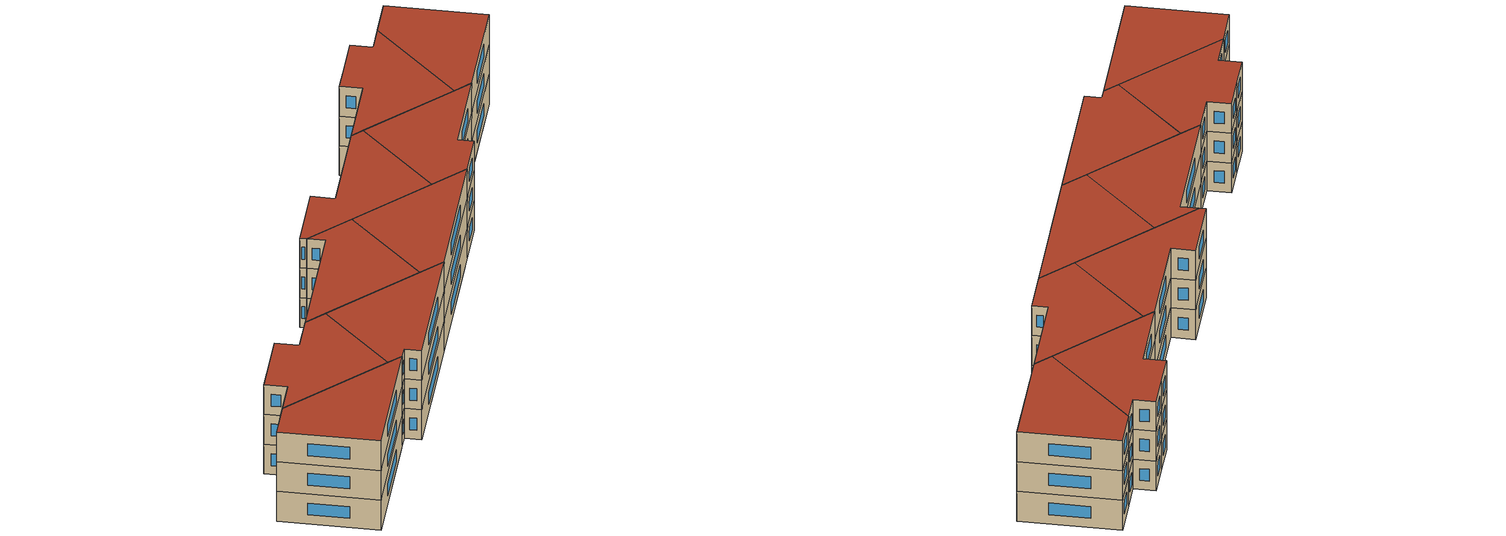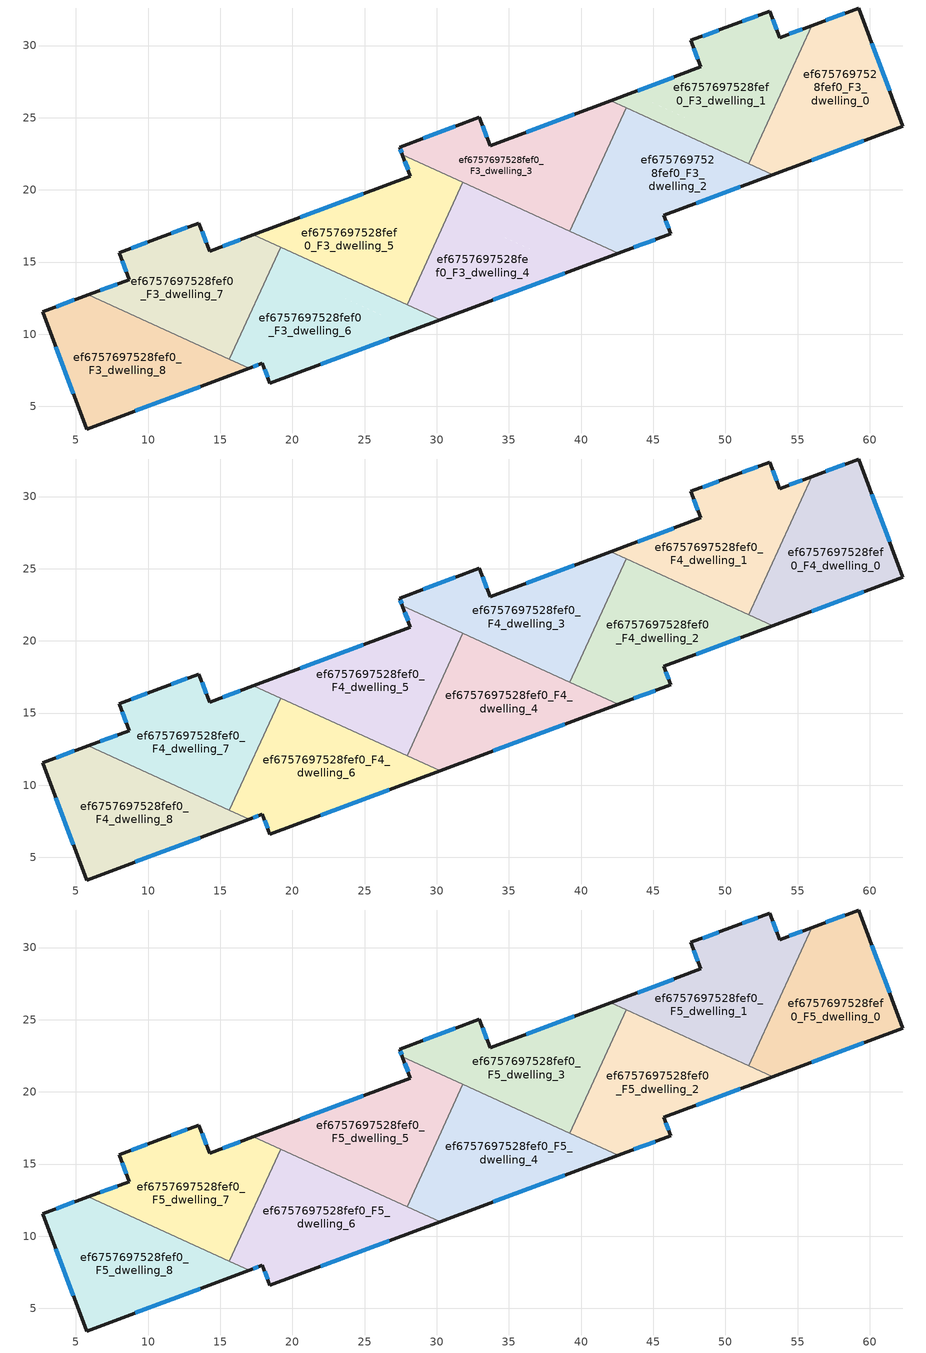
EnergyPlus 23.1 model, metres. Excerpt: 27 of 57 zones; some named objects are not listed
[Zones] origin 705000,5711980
ef6757697528fef0_F3_dwelling_0
 floor to ef6757697528fef0_F2_dwelling_0 (EU_floor_Construction): 59.23,32.6 62.3,24.42 54.7,21.59 52.45,22.62 56.55,31.6 z9
 floor to ef6757697528fef0_F2_dwelling_1 (EU_floor_Construction): 56.55,31.6 52.45,22.62 52.06,22.8 55.99,31.39 z9
 floor to ef6757697528fef0_F2_dwelling_2 (EU_floor_Construction): 54.7,21.59 53.27,21.06 51.61,21.81 52.06,22.8 z9
 wall outside (EU_wall_Construction): 53.27,21.05 62.3,24.42 59.23,32.6 55.99,31.39 z9:12
 wall to ef6757697528fef0_F3_dwelling_1 (EU_wall_Construction): 55.99,31.39 51.61,21.81 z9:12
 wall to ef6757697528fef0_F3_dwelling_2 (EU_wall_Construction): 51.61,21.81 53.27,21.05 z9:12
 window (EU_Window_Construction): 55.97,22.06 59.59,23.41 / 58.26,32.24 56.96,31.75 / 61.38,26.87 60.15,30.15 z9.9:11.1
ef6757697528fef0_F3_dwelling_1
 floor to ef6757697528fef0_F2_dwelling_1 (EU_floor_Construction): 55.99,31.39 52.06,22.8 43.47,26.72 48.3,28.52 47.61,30.35 50.34,31.36 53.07,32.39 53.76,30.56 z9
 floor to ef6757697528fef0_F2_dwelling_2 (EU_floor_Construction): 52.06,22.8 51.61,21.81 44.94,24.86 45.38,25.84 z9
 floor to ef6757697528fef0_F2_dwelling_3 (EU_floor_Construction): 45.38,25.84 44.94,24.86 42.04,26.18 43.47,26.72 z9
 wall outside (EU_wall_Construction): 55.99,31.39 53.76,30.56 53.07,32.39 50.34,31.36 47.61,30.35 48.3,28.52 42.04,26.18 z9:12
 wall to ef6757697528fef0_F3_dwelling_3 (EU_wall_Construction): 42.04,26.18 43.14,25.68 z9:12
 wall to ef6757697528fef0_F3_dwelling_2 (EU_wall_Construction): 43.14,25.68 51.61,21.81 z9:12
 window (EU_Window_Construction): 52.26,32.08 51.16,31.67 / 53.55,31.1 53.28,31.84 / 55.32,31.14 54.42,30.81 / 46.43,27.82 43.92,26.88 / 47.82,29.8 48.1,29.07 / 49.53,31.06 48.43,30.65 z9.9:11.1
ef6757697528fef0_F3_dwelling_2
 floor to ef6757697528fef0_F2_dwelling_2 (EU_floor_Construction): 53.27,21.06 45.74,18.25 46.21,16.96 42.57,15.6 41.03,16.31 44.94,24.86 z9
 floor to ef6757697528fef0_F2_dwelling_3 (EU_floor_Construction): 44.94,24.86 41.03,16.31 39.23,17.13 43.14,25.68 z9
 wall outside (EU_wall_Construction): 42.57,15.6 46.21,16.96 45.74,18.25 53.27,21.05 z9:12
 wall to ef6757697528fef0_F3_dwelling_3 (EU_wall_Construction): 43.14,25.68 39.23,17.13 z9:12
 wall to ef6757697528fef0_F3_dwelling_4 (EU_wall_Construction): 39.23,17.13 42.57,15.6 z9:12
 window (EU_Window_Construction): 46.07,17.35 45.88,17.86 / 43.66,16.01 45.12,16.56 / 47.99,19.09 51.01,20.22 z9.9:11.1
ef6757697528fef0_F3_dwelling_3
 floor to ef6757697528fef0_F2_dwelling_3 (EU_floor_Construction): 43.14,25.68 39.23,17.13 36.62,18.32 38.95,23.43 37.03,24.31 42.04,26.18 z9
 floor to ef6757697528fef0_F2_dwelling_4 (EU_floor_Construction): 38.95,23.43 36.62,18.32 27.63,22.42 27.42,22.96 32.95,25.04 33.69,23.06 37.03,24.31 z9
 wall outside (EU_wall_Construction): 42.04,26.18 33.69,23.06 32.95,25.04 27.42,22.96 27.63,22.42 z9:12
 wall to ef6757697528fef0_F3_dwelling_5 (EU_wall_Construction): 27.63,22.42 31.81,20.52 z9:12
 wall to ef6757697528fef0_F3_dwelling_4 (EU_wall_Construction): 31.81,20.51 39.23,17.13 z9:12
 window (EU_Window_Construction): 27.48,22.8 27.57,22.59 / 31.3,24.42 29.08,23.59 / 33.47,23.65 33.17,24.45 / 39.54,25.25 36.19,24 z9.9:11.1
ef6757697528fef0_F3_dwelling_4
 floor to ef6757697528fef0_F2_dwelling_4 (EU_floor_Construction): 36.62,18.32 35.68,16.26 30.87,18.46 31.81,20.51 z9
 floor to ef6757697528fef0_F2_dwelling_5 (EU_floor_Construction): 39.57,14.49 30.23,11 27.94,12.04 30.87,18.46 z9
 floor to ef6757697528fef0_F2_dwelling_3 (EU_floor_Construction): 41.03,16.31 40.33,14.77 39.57,14.49 35.68,16.26 36.62,18.32 z9
 floor to ef6757697528fef0_F2_dwelling_2 (EU_floor_Construction): 42.57,15.6 40.33,14.77 41.03,16.31 z9
 wall outside (EU_wall_Construction): 30.23,11 42.57,15.6 z9:12
 wall to ef6757697528fef0_F3_dwelling_5 (EU_wall_Construction): 31.81,20.51 27.94,12.04 z9:12
 wall to ef6757697528fef0_F3_dwelling_6 (EU_wall_Construction): 27.94,12.04 30.23,11 z9:12
 window (EU_Window_Construction): 33.92,12.38 38.87,14.23 z9.9:11.1
ef6757697528fef0_F3_dwelling_5
 floor to ef6757697528fef0_F2_dwelling_6 (EU_floor_Construction): 29.27,19.19 26.34,12.77 17.3,16.9 26.64,20.38 z9
 floor to ef6757697528fef0_F2_dwelling_4 (EU_floor_Construction): 31.81,20.51 30.87,18.46 26.64,20.38 28.18,20.96 27.63,22.42 z9
 floor to ef6757697528fef0_F2_dwelling_5 (EU_floor_Construction): 30.87,18.46 27.94,12.04 26.34,12.77 29.27,19.19 z9
 wall outside (EU_wall_Construction): 27.63,22.42 28.18,20.96 17.3,16.9 z9:12
 wall to ef6757697528fef0_F3_dwelling_7 (EU_wall_Construction): 17.3,16.9 19.19,16.04 z9:12
 wall to ef6757697528fef0_F3_dwelling_6 (EU_wall_Construction): 19.19,16.04 27.94,12.04 z9:12
 window (EU_Window_Construction): 27.79,21.99 28.01,21.4 / 24.92,19.74 20.56,18.11 z9.9:11.1
ef6757697528fef0_F3_dwelling_6
 floor to ef6757697528fef0_F2_dwelling_6 (EU_floor_Construction): 26.34,12.77 25.76,11.51 18.61,14.78 19.19,16.04 z9
 floor to ef6757697528fef0_F2_dwelling_7 (EU_floor_Construction): 28.39,10.31 18.44,6.6 17.92,7.98 17,7.64 15.64,8.26 18.61,14.78 z9
 floor to ef6757697528fef0_F2_dwelling_5 (EU_floor_Construction): 30.23,11 28.39,10.31 25.76,11.51 26.34,12.77 z9
 wall outside (EU_wall_Construction): 17,7.64 17.92,7.98 18.44,6.6 30.23,11 z9:12
 wall to ef6757697528fef0_F3_dwelling_7 (EU_wall_Construction): 19.19,16.04 15.64,8.26 z9:12
 wall to ef6757697528fef0_F3_dwelling_8 (EU_wall_Construction): 15.64,8.26 17,7.64 z9:12
 window (EU_Window_Construction): 17.27,7.74 17.64,7.88 / 21.96,7.92 26.7,9.68 / 18.07,7.57 18.28,7.01 z9.9:11.1
ef6757697528fef0_F3_dwelling_7
 floor to ef6757697528fef0_F2_dwelling_8 (EU_floor_Construction): 17.59,15.24 14.62,8.72 5.85,12.73 8.7,13.79 8.01,15.64 8.09,15.67 10.77,16.68 13.53,17.7 14.26,15.76 15.46,16.21 z9
 floor to ef6757697528fef0_F2_dwelling_7 (EU_floor_Construction): 18.61,14.78 15.64,8.26 14.62,8.72 17.59,15.24 z9
 floor to ef6757697528fef0_F2_dwelling_6 (EU_floor_Construction): 19.19,16.04 18.61,14.78 15.46,16.21 17.3,16.9 z9
 wall outside (EU_wall_Construction): 17.3,16.9 14.26,15.76 13.53,17.7 10.77,16.68 8.01,15.64 8.7,13.79 5.85,12.73 z9:12
 wall to ef6757697528fef0_F3_dwelling_8 (EU_wall_Construction): 5.85,12.73 15.64,8.26 z9:12
 window (EU_Window_Construction): 8.22,15.09 8.5,14.35 / 9.94,16.37 8.83,15.95 / 12.7,17.4 11.59,16.99 / 14.04,16.34 13.74,17.12 / 16.39,16.56 15.17,16.1 / 7.85,13.47 6.7,13.05 z9.9:11.1
ef6757697528fef0_F3_dwelling_8
 floor to ef6757697528fef0_F2_dwelling_8 (EU_floor_Construction): 14.62,8.72 14.39,8.24 5.14,12.46 5.85,12.73 z9
 floor to ef6757697528fef0_F2_dwelling_9 (EU_floor_Construction): 16.29,7.37 5.74,3.44 2.69,11.55 5.14,12.46 z9
 floor to ef6757697528fef0_F2_dwelling_7 (EU_floor_Construction): 17,7.64 16.29,7.37 14.39,8.24 14.62,8.72 z9
 wall outside (EU_wall_Construction): 5.85,12.73 2.69,11.55 5.74,3.44 17,7.64 z9:12
 window (EU_Window_Construction): 3.6,9.12 4.83,5.87 / 4.9,12.38 3.64,11.91 / 9.11,4.69 13.63,6.38 z9.9:11.1
ef6757697528fef0_F4_dwelling_0
 floor to ef6757697528fef0_F3_dwelling_0 (EU_floor_Construction): 59.23,32.6 62.3,24.42 53.27,21.05 51.61,21.81 55.99,31.39 z12
 wall outside (EU_wall_Construction): 53.27,21.05 62.3,24.42 59.23,32.6 55.99,31.39 z12:15
 wall to ef6757697528fef0_F4_dwelling_1 (EU_wall_Construction): 55.99,31.39 51.61,21.81 z12:15
 wall to ef6757697528fef0_F4_dwelling_2 (EU_wall_Construction): 51.61,21.81 53.27,21.05 z12:15
 window (EU_Window_Construction): 55.97,22.06 59.59,23.41 / 58.26,32.24 56.96,31.75 / 61.38,26.87 60.15,30.15 z12.9:14.1
ef6757697528fef0_F4_dwelling_1
 floor to ef6757697528fef0_F3_dwelling_1 (EU_floor_Construction): 55.99,31.39 51.61,21.81 42.04,26.18 48.3,28.52 47.61,30.35 50.34,31.36 53.07,32.39 53.76,30.56 z12
 wall outside (EU_wall_Construction): 55.99,31.39 53.76,30.56 53.07,32.39 50.34,31.36 47.61,30.35 48.3,28.52 42.04,26.18 z12:15
 wall to ef6757697528fef0_F4_dwelling_3 (EU_wall_Construction): 42.04,26.18 43.14,25.68 z12:15
 wall to ef6757697528fef0_F4_dwelling_2 (EU_wall_Construction): 43.14,25.68 51.61,21.81 z12:15
 window (EU_Window_Construction): 52.26,32.08 51.16,31.67 / 53.55,31.1 53.28,31.84 / 55.32,31.14 54.42,30.81 / 46.43,27.82 43.92,26.88 / 47.82,29.8 48.1,29.07 / 49.53,31.06 48.43,30.65 z12.9:14.1
ef6757697528fef0_F4_dwelling_2
 floor to ef6757697528fef0_F3_dwelling_2 (EU_floor_Construction): 53.27,21.05 45.74,18.25 46.21,16.96 42.57,15.6 39.23,17.13 43.14,25.68 z12
 wall outside (EU_wall_Construction): 42.57,15.6 46.21,16.96 45.74,18.25 53.27,21.05 z12:15
 wall to ef6757697528fef0_F4_dwelling_3 (EU_wall_Construction): 43.14,25.68 39.23,17.13 z12:15
 wall to ef6757697528fef0_F4_dwelling_4 (EU_wall_Construction): 39.23,17.13 42.57,15.6 z12:15
 window (EU_Window_Construction): 46.07,17.35 45.88,17.86 / 43.66,16.01 45.12,16.56 / 47.99,19.09 51.01,20.22 z12.9:14.1
ef6757697528fef0_F4_dwelling_3
 floor to ef6757697528fef0_F3_dwelling_3 (EU_floor_Construction): 43.14,25.68 39.23,17.13 27.63,22.42 27.42,22.96 32.95,25.04 33.69,23.06 42.04,26.18 z12
 wall outside (EU_wall_Construction): 42.04,26.18 33.69,23.06 32.95,25.04 27.42,22.96 27.63,22.42 z12:15
 wall to ef6757697528fef0_F4_dwelling_5 (EU_wall_Construction): 27.63,22.42 31.81,20.52 z12:15
 wall to ef6757697528fef0_F4_dwelling_4 (EU_wall_Construction): 31.81,20.51 39.23,17.13 z12:15
 window (EU_Window_Construction): 27.48,22.8 27.57,22.59 / 31.3,24.42 29.08,23.59 / 33.47,23.65 33.17,24.45 / 39.54,25.25 36.19,24 z12.9:14.1
ef6757697528fef0_F4_dwelling_4
 floor to ef6757697528fef0_F3_dwelling_4 (EU_floor_Construction): 42.57,15.6 30.23,11 27.94,12.04 31.81,20.51 z12
 wall outside (EU_wall_Construction): 30.23,11 42.57,15.6 z12:15
 wall to ef6757697528fef0_F4_dwelling_5 (EU_wall_Construction): 31.81,20.51 27.94,12.04 z12:15
 wall to ef6757697528fef0_F4_dwelling_6 (EU_wall_Construction): 27.94,12.04 30.23,11 z12:15
 window (EU_Window_Construction): 33.92,12.38 38.87,14.23 z12.9:14.1
ef6757697528fef0_F4_dwelling_5
 floor to ef6757697528fef0_F3_dwelling_5 (EU_floor_Construction): 31.81,20.51 27.94,12.04 17.3,16.9 28.18,20.96 27.63,22.42 z12
 wall outside (EU_wall_Construction): 27.63,22.42 28.18,20.96 17.3,16.9 z12:15
 wall to ef6757697528fef0_F4_dwelling_7 (EU_wall_Construction): 17.3,16.9 19.19,16.04 z12:15
 wall to ef6757697528fef0_F4_dwelling_6 (EU_wall_Construction): 19.19,16.04 27.94,12.04 z12:15
 window (EU_Window_Construction): 27.79,21.99 28.01,21.4 / 24.92,19.74 20.56,18.11 z12.9:14.1
ef6757697528fef0_F4_dwelling_6
 floor to ef6757697528fef0_F3_dwelling_6 (EU_floor_Construction): 30.23,11 18.44,6.6 17.92,7.98 17,7.64 15.64,8.26 19.19,16.04 z12
 wall outside (EU_wall_Construction): 17,7.64 17.92,7.98 18.44,6.6 30.23,11 z12:15
 wall to ef6757697528fef0_F4_dwelling_7 (EU_wall_Construction): 19.19,16.04 15.64,8.26 z12:15
 wall to ef6757697528fef0_F4_dwelling_8 (EU_wall_Construction): 15.64,8.26 17,7.64 z12:15
 window (EU_Window_Construction): 17.27,7.74 17.64,7.88 / 21.96,7.92 26.7,9.68 / 18.07,7.57 18.28,7.01 z12.9:14.1
ef6757697528fef0_F4_dwelling_7
 floor to ef6757697528fef0_F3_dwelling_7 (EU_floor_Construction): 19.19,16.04 15.64,8.26 5.85,12.73 8.7,13.79 8.01,15.64 10.77,16.68 13.53,17.7 14.26,15.76 17.3,16.9 z12
 wall outside (EU_wall_Construction): 17.3,16.9 14.26,15.76 13.53,17.7 10.77,16.68 8.01,15.64 8.7,13.79 5.85,12.73 z12:15
 wall to ef6757697528fef0_F4_dwelling_8 (EU_wall_Construction): 5.85,12.73 15.64,8.26 z12:15
 window (EU_Window_Construction): 8.22,15.09 8.5,14.35 / 9.94,16.37 8.83,15.95 / 12.7,17.4 11.59,16.99 / 14.04,16.34 13.74,17.12 / 16.39,16.56 15.17,16.1 / 7.85,13.47 6.7,13.05 z12.9:14.1
ef6757697528fef0_F4_dwelling_8
 floor to ef6757697528fef0_F3_dwelling_8 (EU_floor_Construction): 17,7.64 5.74,3.44 2.69,11.55 5.85,12.73 z12
 wall outside (EU_wall_Construction): 5.85,12.73 2.69,11.55 5.74,3.44 17,7.64 z12:15
 window (EU_Window_Construction): 3.6,9.12 4.83,5.87 / 4.9,12.38 3.64,11.91 / 9.11,4.69 13.63,6.38 z12.9:14.1
ef6757697528fef0_F5_dwelling_0
 floor to ef6757697528fef0_F4_dwelling_0 (EU_floor_Construction): 59.23,32.6 62.3,24.42 53.27,21.05 51.61,21.81 55.99,31.39 z15
 wall outside (EU_wall_Construction): 53.27,21.05 62.3,24.42 59.23,32.6 55.99,31.39 z15:18
 wall to ef6757697528fef0_F5_dwelling_1 (EU_wall_Construction): 55.99,31.39 51.61,21.81 z15:18
 wall to ef6757697528fef0_F5_dwelling_2 (EU_wall_Construction): 51.61,21.81 53.27,21.05 z15:18
 window (EU_Window_Construction): 55.97,22.06 59.59,23.41 / 58.26,32.24 56.96,31.75 / 61.38,26.87 60.15,30.15 z15.9:17.1
 roof outside (EU_roof_Construction): 62.3,24.42 59.23,32.6 55.99,31.39 51.61,21.81 53.27,21.05 z18
ef6757697528fef0_F5_dwelling_1
 floor to ef6757697528fef0_F4_dwelling_1 (EU_floor_Construction): 55.99,31.39 51.61,21.81 42.04,26.18 48.3,28.52 47.61,30.35 50.34,31.36 53.07,32.39 53.76,30.56 z15
 wall outside (EU_wall_Construction): 55.99,31.39 53.76,30.56 53.07,32.39 50.34,31.36 47.61,30.35 48.3,28.52 42.04,26.18 z15:18
 wall to ef6757697528fef0_F5_dwelling_3 (EU_wall_Construction): 42.04,26.18 43.14,25.68 z15:18
 wall to ef6757697528fef0_F5_dwelling_2 (EU_wall_Construction): 43.14,25.68 51.61,21.81 z15:18
 window (EU_Window_Construction): 52.26,32.08 51.16,31.67 / 53.55,31.1 53.28,31.84 / 55.32,31.14 54.42,30.81 / 46.43,27.82 43.92,26.88 / 47.82,29.8 48.1,29.07 / 49.53,31.06 48.43,30.65 z15.9:17.1
 roof outside (EU_roof_Construction): 51.61,21.81 55.99,31.39 53.76,30.56 53.07,32.39 50.34,31.36 47.61,30.35 48.3,28.52 42.04,26.18 z18
ef6757697528fef0_F5_dwelling_2
 floor to ef6757697528fef0_F4_dwelling_2 (EU_floor_Construction): 53.27,21.05 45.74,18.25 46.21,16.96 42.57,15.6 39.23,17.13 43.14,25.68 z15
 wall outside (EU_wall_Construction): 42.57,15.6 46.21,16.96 45.74,18.25 53.27,21.05 z15:18
 wall to ef6757697528fef0_F5_dwelling_3 (EU_wall_Construction): 43.14,25.68 39.23,17.13 z15:18
 wall to ef6757697528fef0_F5_dwelling_4 (EU_wall_Construction): 39.23,17.13 42.57,15.6 z15:18
 window (EU_Window_Construction): 46.07,17.35 45.88,17.86 / 43.66,16.01 45.12,16.56 / 47.99,19.09 51.01,20.22 z15.9:17.1
 roof outside (EU_roof_Construction): 53.27,21.05 43.14,25.68 39.23,17.13 42.57,15.6 46.21,16.96 45.74,18.25 z18
ef6757697528fef0_F5_dwelling_3
 floor to ef6757697528fef0_F4_dwelling_3 (EU_floor_Construction): 43.14,25.68 39.23,17.13 27.63,22.42 27.42,22.96 32.95,25.04 33.69,23.06 42.04,26.18 z15
 wall outside (EU_wall_Construction): 42.04,26.18 33.69,23.06 32.95,25.04 27.42,22.96 27.63,22.42 z15:18
 wall to ef6757697528fef0_F5_dwelling_5 (EU_wall_Construction): 27.63,22.42 31.81,20.52 z15:18
 wall to ef6757697528fef0_F5_dwelling_4 (EU_wall_Construction): 31.81,20.51 39.23,17.13 z15:18
 window (EU_Window_Construction): 27.48,22.8 27.57,22.59 / 31.3,24.42 29.08,23.59 / 33.47,23.65 33.17,24.45 / 39.54,25.25 36.19,24 z15.9:17.1
 roof outside (EU_roof_Construction): 39.23,17.13 43.14,25.68 42.04,26.18 33.69,23.06 32.95,25.04 27.42,22.96 27.63,22.42 z18
ef6757697528fef0_F5_dwelling_4
 floor to ef6757697528fef0_F4_dwelling_4 (EU_floor_Construction): 42.57,15.6 30.23,11 27.94,12.04 31.81,20.51 z15
 wall outside (EU_wall_Construction): 30.23,11 42.57,15.6 z15:18
 wall to ef6757697528fef0_F5_dwelling_5 (EU_wall_Construction): 31.81,20.51 27.94,12.04 z15:18
 wall to ef6757697528fef0_F5_dwelling_6 (EU_wall_Construction): 27.94,12.04 30.23,11 z15:18
 window (EU_Window_Construction): 33.92,12.38 38.87,14.23 z15.9:17.1
 roof outside (EU_roof_Construction): 42.57,15.6 31.81,20.51 27.94,12.04 30.23,11 z18
ef6757697528fef0_F5_dwelling_5
 floor to ef6757697528fef0_F4_dwelling_5 (EU_floor_Construction): 31.81,20.51 27.94,12.04 17.3,16.9 28.18,20.96 27.63,22.42 z15
 wall outside (EU_wall_Construction): 27.63,22.42 28.18,20.96 17.3,16.9 z15:18
 wall to ef6757697528fef0_F5_dwelling_7 (EU_wall_Construction): 17.3,16.9 19.19,16.04 z15:18
 wall to ef6757697528fef0_F5_dwelling_6 (EU_wall_Construction): 19.19,16.04 27.94,12.04 z15:18
 window (EU_Window_Construction): 27.79,21.99 28.01,21.4 / 24.92,19.74 20.56,18.11 z15.9:17.1
 roof outside (EU_roof_Construction): 27.94,12.04 31.81,20.51 27.63,22.42 28.18,20.96 17.3,16.9 z18
ef6757697528fef0_F5_dwelling_6
 floor to ef6757697528fef0_F4_dwelling_6 (EU_floor_Construction): 30.23,11 18.44,6.6 17.92,7.98 17,7.64 15.64,8.26 19.19,16.04 z15
 wall outside (EU_wall_Construction): 17,7.64 17.92,7.98 18.44,6.6 30.23,11 z15:18
 wall to ef6757697528fef0_F5_dwelling_7 (EU_wall_Construction): 19.19,16.04 15.64,8.26 z15:18
 wall to ef6757697528fef0_F5_dwelling_8 (EU_wall_Construction): 15.64,8.26 17,7.64 z15:18
 window (EU_Window_Construction): 17.27,7.74 17.64,7.88 / 21.96,7.92 26.7,9.68 / 18.07,7.57 18.28,7.01 z15.9:17.1
 roof outside (EU_roof_Construction): 30.23,11 19.19,16.04 15.64,8.26 17,7.64 17.92,7.98 18.44,6.6 z18
ef6757697528fef0_F5_dwelling_7
 floor to ef6757697528fef0_F4_dwelling_7 (EU_floor_Construction): 19.19,16.04 15.64,8.26 5.85,12.73 8.7,13.79 8.01,15.64 10.77,16.68 13.53,17.7 14.26,15.76 17.3,16.9 z15
 wall outside (EU_wall_Construction): 17.3,16.9 14.26,15.76 13.53,17.7 10.77,16.68 8.01,15.64 8.7,13.79 5.85,12.73 z15:18
 wall to ef6757697528fef0_F5_dwelling_8 (EU_wall_Construction): 5.85,12.73 15.64,8.26 z15:18
 window (EU_Window_Construction): 8.22,15.09 8.5,14.35 / 9.94,16.37 8.83,15.95 / 12.7,17.4 11.59,16.99 / 14.04,16.34 13.74,17.12 / 16.39,16.56 15.17,16.1 / 7.85,13.47 6.7,13.05 z15.9:17.1
 roof outside (EU_roof_Construction): 15.64,8.26 19.19,16.04 17.3,16.9 14.26,15.76 13.53,17.7 10.77,16.68 8.01,15.64 8.7,13.79 5.85,12.73 z18
ef6757697528fef0_F5_dwelling_8
 floor to ef6757697528fef0_F4_dwelling_8 (EU_floor_Construction): 17,7.64 5.74,3.44 2.69,11.55 5.85,12.73 z15
 wall outside (EU_wall_Construction): 5.85,12.73 2.69,11.55 5.74,3.44 17,7.64 z15:18
 window (EU_Window_Construction): 3.6,9.12 4.83,5.87 / 4.9,12.38 3.64,11.91 / 9.11,4.69 13.63,6.38 z15.9:17.1
 roof outside (EU_roof_Construction): 17,7.64 5.85,12.73 2.69,11.55 5.74,3.44 z18
[Building]
EU S2 Campaign: North Axis=0; Terrain=City; Solar Distribution=FullExterior
[Site:Location]
London: Latitude=51.5; Longitude=-0.5; Time Zone=0; Elevation=25
[SizingPeriod:WeatherFileDays]
AnnualSizingPeriod: Begin Month=1; Begin Day of Month=1; End Month=12; End Day of Month=31; Day of Week for Start Day=Monday; Use Weather File Daylight Saving Period=No; Use Weather File Rain and Snow Indicators=No
[MATERIAL]
EU_InternalMass_Material: Roughness=MediumRough; Thickness=0.1; Conductivity=1; Density=1800; Specific Heat=900; Thermal Absorptance=0.9; Solar Absorptance=0.7; Visible Absorptance=0.7
[MATERIAL:NOMASS] Roughness=MediumRough; Thermal Absorptance=0.9; Solar Absorptance=0.7; Visible Absorptance=0.7
Name | Thermal Resistance
EU_wall_NoMass | 1.04674
EU_roof_NoMass | 4.32442
EU_floor_NoMass | 2.04616
[WINDOWMATERIAL:SIMPLEGLAZINGSYSTEM]
EU_Window_SimpleGlazing: UFactor=4.25843; Solar Heat Gain Coefficient=0.85; Visible Transmittance=0.85
[CONSTRUCTION]
EU_wall_Construction: EU_wall_NoMass
EU_roof_Construction: EU_roof_NoMass
EU_floor_Construction: EU_floor_NoMass
EU_Window_Construction: EU_Window_SimpleGlazing
EU_InternalMass_Construction: EU_InternalMass_Material
[ZONE] Type=1; Multiplier=1; Ceiling Height=autocalculate; Floor Area=autocalculate; Part of Total Floor Area=Yes
Name | Volume
ef6757697528fef0_F3_dwelling_0; ef6757697528fef0_F4_dwelling_0; ef6757697528fef0_F5_dwelling_0 | 200.323
ef6757697528fef0_F3_dwelling_1; ef6757697528fef0_F4_dwelling_1; ef6757697528fef0_F5_dwelling_1 | 200.328
ef6757697528fef0_F3_dwelling_2; ef6757697528fef0_F4_dwelling_2; ef6757697528fef0_F5_dwelling_2 | 200.308
ef6757697528fef0_F3_dwelling_3; ef6757697528fef0_F4_dwelling_3; ef6757697528fef0_F5_dwelling_3 | 200.317
ef6757697528fef0_F3_dwelling_4; ef6757697528fef0_F4_dwelling_4; ef6757697528fef0_F5_dwelling_4 | 200.321
ef6757697528fef0_F3_dwelling_5; ef6757697528fef0_F4_dwelling_5; ef6757697528fef0_F5_dwelling_5 | 200.333
ef6757697528fef0_F3_dwelling_6; ef6757697528fef0_F4_dwelling_6; ef6757697528fef0_F5_dwelling_6 | 200.509
ef6757697528fef0_F3_dwelling_7; ef6757697528fef0_F4_dwelling_7; ef6757697528fef0_F5_dwelling_7 | 200.497
ef6757697528fef0_F3_dwelling_8; ef6757697528fef0_F4_dwelling_8; ef6757697528fef0_F5_dwelling_8 | 199.967
[INTERNALMASS] Construction=EU_InternalMass_Construction
Name | Zone or ZoneList | Surface Area
ef6757697528fef0_F3_dwelling_0_EU_InternalMass | ef6757697528fef0_F3_dwelling_0 | 66.7734
ef6757697528fef0_F3_dwelling_1_EU_InternalMass | ef6757697528fef0_F3_dwelling_1 | 66.7761
ef6757697528fef0_F3_dwelling_2_EU_InternalMass | ef6757697528fef0_F3_dwelling_2 | 66.7683
ef6757697528fef0_F3_dwelling_3_EU_InternalMass | ef6757697528fef0_F3_dwelling_3 | 66.7729
ef6757697528fef0_F3_dwelling_4_EU_InternalMass | ef6757697528fef0_F3_dwelling_4 | 66.7723
ef6757697528fef0_F3_dwelling_5_EU_InternalMass | ef6757697528fef0_F3_dwelling_5 | 66.7777
ef6757697528fef0_F3_dwelling_6_EU_InternalMass | ef6757697528fef0_F3_dwelling_6 | 66.8365
ef6757697528fef0_F3_dwelling_7_EU_InternalMass | ef6757697528fef0_F3_dwelling_7 | 66.832
ef6757697528fef0_F3_dwelling_8_EU_InternalMass | ef6757697528fef0_F3_dwelling_8 | 66.6561
ef6757697528fef0_F4_dwelling_0_EU_InternalMass | ef6757697528fef0_F4_dwelling_0 | 66.7734
ef6757697528fef0_F4_dwelling_1_EU_InternalMass | ef6757697528fef0_F4_dwelling_1 | 66.7761
ef6757697528fef0_F4_dwelling_2_EU_InternalMass | ef6757697528fef0_F4_dwelling_2 | 66.7683
ef6757697528fef0_F4_dwelling_3_EU_InternalMass | ef6757697528fef0_F4_dwelling_3 | 66.7729
ef6757697528fef0_F4_dwelling_4_EU_InternalMass | ef6757697528fef0_F4_dwelling_4 | 66.7723
ef6757697528fef0_F4_dwelling_5_EU_InternalMass | ef6757697528fef0_F4_dwelling_5 | 66.7777
ef6757697528fef0_F4_dwelling_6_EU_InternalMass | ef6757697528fef0_F4_dwelling_6 | 66.8365
ef6757697528fef0_F4_dwelling_7_EU_InternalMass | ef6757697528fef0_F4_dwelling_7 | 66.832
ef6757697528fef0_F4_dwelling_8_EU_InternalMass | ef6757697528fef0_F4_dwelling_8 | 66.6561
ef6757697528fef0_F5_dwelling_0_EU_InternalMass | ef6757697528fef0_F5_dwelling_0 | 66.7734
ef6757697528fef0_F5_dwelling_1_EU_InternalMass | ef6757697528fef0_F5_dwelling_1 | 66.7761
ef6757697528fef0_F5_dwelling_2_EU_InternalMass | ef6757697528fef0_F5_dwelling_2 | 66.7683
ef6757697528fef0_F5_dwelling_3_EU_InternalMass | ef6757697528fef0_F5_dwelling_3 | 66.7729
ef6757697528fef0_F5_dwelling_4_EU_InternalMass | ef6757697528fef0_F5_dwelling_4 | 66.7723
ef6757697528fef0_F5_dwelling_5_EU_InternalMass | ef6757697528fef0_F5_dwelling_5 | 66.7777
ef6757697528fef0_F5_dwelling_6_EU_InternalMass | ef6757697528fef0_F5_dwelling_6 | 66.8365
ef6757697528fef0_F5_dwelling_7_EU_InternalMass | ef6757697528fef0_F5_dwelling_7 | 66.832
ef6757697528fef0_F5_dwelling_8_EU_InternalMass | ef6757697528fef0_F5_dwelling_8 | 66.6561
[OTHEREQUIPMENT] Fuel Type=Electricity; Design Level Calculation Method=Watts/Area; Power per Zone Floor Area=1; Fraction Latent=0; Fraction Radiant=0; Fraction Lost=0; Carbon Dioxide Generation Rate=0; EndUse Subcategory=EU_Step8_InternalGains
Name | Zone or ZoneList or Space or SpaceList | Schedule
EU_Step8_InternalGain_ef6757697528fef0_F3_dwelling_0_f000 | ef6757697528fef0_F3_dwelling_0 | EU_Step8_GainSchedule_ef6757697528fef0_F3_dwelling_0_f000
EU_Step8_InternalGain_ef6757697528fef0_F3_dwelling_1_f000 | ef6757697528fef0_F3_dwelling_1 | EU_Step8_GainSchedule_ef6757697528fef0_F3_dwelling_1_f000
EU_Step8_InternalGain_ef6757697528fef0_F3_dwelling_2_f000 | ef6757697528fef0_F3_dwelling_2 | EU_Step8_GainSchedule_ef6757697528fef0_F3_dwelling_2_f000
EU_Step8_InternalGain_ef6757697528fef0_F3_dwelling_3_f000 | ef6757697528fef0_F3_dwelling_3 | EU_Step8_GainSchedule_ef6757697528fef0_F3_dwelling_3_f000
EU_Step8_InternalGain_ef6757697528fef0_F3_dwelling_4_f000 | ef6757697528fef0_F3_dwelling_4 | EU_Step8_GainSchedule_ef6757697528fef0_F3_dwelling_4_f000
EU_Step8_InternalGain_ef6757697528fef0_F3_dwelling_5_f000 | ef6757697528fef0_F3_dwelling_5 | EU_Step8_GainSchedule_ef6757697528fef0_F3_dwelling_5_f000
EU_Step8_InternalGain_ef6757697528fef0_F3_dwelling_6_f000 | ef6757697528fef0_F3_dwelling_6 | EU_Step8_GainSchedule_ef6757697528fef0_F3_dwelling_6_f000
EU_Step8_InternalGain_ef6757697528fef0_F3_dwelling_7_f000 | ef6757697528fef0_F3_dwelling_7 | EU_Step8_GainSchedule_ef6757697528fef0_F3_dwelling_7_f000
EU_Step8_InternalGain_ef6757697528fef0_F3_dwelling_8_f000 | ef6757697528fef0_F3_dwelling_8 | EU_Step8_GainSchedule_ef6757697528fef0_F3_dwelling_8_f000
EU_Step8_InternalGain_ef6757697528fef0_F4_dwelling_0_f000 | ef6757697528fef0_F4_dwelling_0 | EU_Step8_GainSchedule_ef6757697528fef0_F4_dwelling_0_f000
EU_Step8_InternalGain_ef6757697528fef0_F4_dwelling_1_f000 | ef6757697528fef0_F4_dwelling_1 | EU_Step8_GainSchedule_ef6757697528fef0_F4_dwelling_1_f000
EU_Step8_InternalGain_ef6757697528fef0_F4_dwelling_2_f000 | ef6757697528fef0_F4_dwelling_2 | EU_Step8_GainSchedule_ef6757697528fef0_F4_dwelling_2_f000
EU_Step8_InternalGain_ef6757697528fef0_F4_dwelling_3_f000 | ef6757697528fef0_F4_dwelling_3 | EU_Step8_GainSchedule_ef6757697528fef0_F4_dwelling_3_f000
EU_Step8_InternalGain_ef6757697528fef0_F4_dwelling_4_f000 | ef6757697528fef0_F4_dwelling_4 | EU_Step8_GainSchedule_ef6757697528fef0_F4_dwelling_4_f000
EU_Step8_InternalGain_ef6757697528fef0_F4_dwelling_5_f000 | ef6757697528fef0_F4_dwelling_5 | EU_Step8_GainSchedule_ef6757697528fef0_F4_dwelling_5_f000
EU_Step8_InternalGain_ef6757697528fef0_F4_dwelling_6_f000 | ef6757697528fef0_F4_dwelling_6 | EU_Step8_GainSchedule_ef6757697528fef0_F4_dwelling_6_f000
EU_Step8_InternalGain_ef6757697528fef0_F4_dwelling_7_f000 | ef6757697528fef0_F4_dwelling_7 | EU_Step8_GainSchedule_ef6757697528fef0_F4_dwelling_7_f000
EU_Step8_InternalGain_ef6757697528fef0_F4_dwelling_8_f000 | ef6757697528fef0_F4_dwelling_8 | EU_Step8_GainSchedule_ef6757697528fef0_F4_dwelling_8_f000
EU_Step8_InternalGain_ef6757697528fef0_F5_dwelling_0_f000 | ef6757697528fef0_F5_dwelling_0 | EU_Step8_GainSchedule_ef6757697528fef0_F5_dwelling_0_f000
EU_Step8_InternalGain_ef6757697528fef0_F5_dwelling_1_f000 | ef6757697528fef0_F5_dwelling_1 | EU_Step8_GainSchedule_ef6757697528fef0_F5_dwelling_1_f000
EU_Step8_InternalGain_ef6757697528fef0_F5_dwelling_2_f000 | ef6757697528fef0_F5_dwelling_2 | EU_Step8_GainSchedule_ef6757697528fef0_F5_dwelling_2_f000
EU_Step8_InternalGain_ef6757697528fef0_F5_dwelling_3_f000 | ef6757697528fef0_F5_dwelling_3 | EU_Step8_GainSchedule_ef6757697528fef0_F5_dwelling_3_f000
EU_Step8_InternalGain_ef6757697528fef0_F5_dwelling_4_f000 | ef6757697528fef0_F5_dwelling_4 | EU_Step8_GainSchedule_ef6757697528fef0_F5_dwelling_4_f000
EU_Step8_InternalGain_ef6757697528fef0_F5_dwelling_5_f000 | ef6757697528fef0_F5_dwelling_5 | EU_Step8_GainSchedule_ef6757697528fef0_F5_dwelling_5_f000
EU_Step8_InternalGain_ef6757697528fef0_F5_dwelling_6_f000 | ef6757697528fef0_F5_dwelling_6 | EU_Step8_GainSchedule_ef6757697528fef0_F5_dwelling_6_f000
EU_Step8_InternalGain_ef6757697528fef0_F5_dwelling_7_f000 | ef6757697528fef0_F5_dwelling_7 | EU_Step8_GainSchedule_ef6757697528fef0_F5_dwelling_7_f000
EU_Step8_InternalGain_ef6757697528fef0_F5_dwelling_8_f000 | ef6757697528fef0_F5_dwelling_8 | EU_Step8_GainSchedule_ef6757697528fef0_F5_dwelling_8_f000
[ZONEVENTILATION:DESIGNFLOWRATE] Schedule=EU_AlwaysOn; Design Flow Rate Calculation Method=AirChanges/Hour; Air Changes per Hour=0.488719; Ventilation Type=Natural; Fan Pressure Rise=0; Fan Total Efficiency=1; Constant Term Coefficient=1; Temperature Term Coefficient=0; Velocity Term Coefficient=0; Velocity Squared Term Coefficient=0; Minimum Indoor Temperature=-100; Maximum Indoor Temperature=100; Delta Temperature=-100; Minimum Outdoor Temperature=-100; Maximum Outdoor Temperature=100; Maximum Wind Speed=40
Name | Zone or ZoneList or Space or SpaceList
EU_ConstantAir_ef6757697528fef0_F3_dwelling_0 | ef6757697528fef0_F3_dwelling_0
EU_ConstantAir_ef6757697528fef0_F3_dwelling_1 | ef6757697528fef0_F3_dwelling_1
EU_ConstantAir_ef6757697528fef0_F3_dwelling_2 | ef6757697528fef0_F3_dwelling_2
EU_ConstantAir_ef6757697528fef0_F3_dwelling_3 | ef6757697528fef0_F3_dwelling_3
EU_ConstantAir_ef6757697528fef0_F3_dwelling_4 | ef6757697528fef0_F3_dwelling_4
EU_ConstantAir_ef6757697528fef0_F3_dwelling_5 | ef6757697528fef0_F3_dwelling_5
EU_ConstantAir_ef6757697528fef0_F3_dwelling_6 | ef6757697528fef0_F3_dwelling_6
EU_ConstantAir_ef6757697528fef0_F3_dwelling_7 | ef6757697528fef0_F3_dwelling_7
EU_ConstantAir_ef6757697528fef0_F3_dwelling_8 | ef6757697528fef0_F3_dwelling_8
EU_ConstantAir_ef6757697528fef0_F4_dwelling_0 | ef6757697528fef0_F4_dwelling_0
EU_ConstantAir_ef6757697528fef0_F4_dwelling_1 | ef6757697528fef0_F4_dwelling_1
EU_ConstantAir_ef6757697528fef0_F4_dwelling_2 | ef6757697528fef0_F4_dwelling_2
EU_ConstantAir_ef6757697528fef0_F4_dwelling_3 | ef6757697528fef0_F4_dwelling_3
EU_ConstantAir_ef6757697528fef0_F4_dwelling_4 | ef6757697528fef0_F4_dwelling_4
EU_ConstantAir_ef6757697528fef0_F4_dwelling_5 | ef6757697528fef0_F4_dwelling_5
EU_ConstantAir_ef6757697528fef0_F4_dwelling_6 | ef6757697528fef0_F4_dwelling_6
EU_ConstantAir_ef6757697528fef0_F4_dwelling_7 | ef6757697528fef0_F4_dwelling_7
EU_ConstantAir_ef6757697528fef0_F4_dwelling_8 | ef6757697528fef0_F4_dwelling_8
EU_ConstantAir_ef6757697528fef0_F5_dwelling_0 | ef6757697528fef0_F5_dwelling_0
EU_ConstantAir_ef6757697528fef0_F5_dwelling_1 | ef6757697528fef0_F5_dwelling_1
EU_ConstantAir_ef6757697528fef0_F5_dwelling_2 | ef6757697528fef0_F5_dwelling_2
EU_ConstantAir_ef6757697528fef0_F5_dwelling_3 | ef6757697528fef0_F5_dwelling_3
EU_ConstantAir_ef6757697528fef0_F5_dwelling_4 | ef6757697528fef0_F5_dwelling_4
EU_ConstantAir_ef6757697528fef0_F5_dwelling_5 | ef6757697528fef0_F5_dwelling_5
EU_ConstantAir_ef6757697528fef0_F5_dwelling_6 | ef6757697528fef0_F5_dwelling_6
EU_ConstantAir_ef6757697528fef0_F5_dwelling_7 | ef6757697528fef0_F5_dwelling_7
EU_ConstantAir_ef6757697528fef0_F5_dwelling_8 | ef6757697528fef0_F5_dwelling_8
[HVACTEMPLATE:ZONE:IDEALLOADSAIRSYSTEM] System Availability Schedule=EU_AlwaysOn; Maximum Heating Supply Air Temperature=50; Minimum Cooling Supply Air Temperature=13; Maximum Heating Supply Air Humidity Ratio=0.0156; Minimum Cooling Supply Air Humidity Ratio=0.0077; Heating Limit=NoLimit; Cooling Limit=NoLimit; Heating Availability Schedule=EU_AlwaysOn; Cooling Availability Schedule=EU_CoolingOff; Dehumidification Control Type=ConstantSensibleHeatRatio; Cooling Sensible Heat Ratio=0.7; Dehumidification Setpoint=60; Humidification Control Type=None; Humidification Setpoint=30; Outdoor Air Method=None; Outdoor Air Flow Rate per Person=0.00944; Outdoor Air Flow Rate per Zone Floor Area=0; Outdoor Air Flow Rate per Zone=0; Demand Controlled Ventilation Type=None; Outdoor Air Economizer Type=NoEconomizer; Heat Recovery Type=None; Sensible Heat Recovery Effectiveness=0.7; Latent Heat Recovery Effectiveness=0.65
Name | Template Thermostat
ef6757697528fef0_F3_dwelling_0 | EU_HeatOnly_ef6757697528fef0_F3_dwelling_0
ef6757697528fef0_F3_dwelling_1 | EU_HeatOnly_ef6757697528fef0_F3_dwelling_1
ef6757697528fef0_F3_dwelling_2 | EU_HeatOnly_ef6757697528fef0_F3_dwelling_2
ef6757697528fef0_F3_dwelling_3 | EU_HeatOnly_ef6757697528fef0_F3_dwelling_3
ef6757697528fef0_F3_dwelling_4 | EU_HeatOnly_ef6757697528fef0_F3_dwelling_4
ef6757697528fef0_F3_dwelling_5 | EU_HeatOnly_ef6757697528fef0_F3_dwelling_5
ef6757697528fef0_F3_dwelling_6 | EU_HeatOnly_ef6757697528fef0_F3_dwelling_6
ef6757697528fef0_F3_dwelling_7 | EU_HeatOnly_ef6757697528fef0_F3_dwelling_7
ef6757697528fef0_F3_dwelling_8 | EU_HeatOnly_ef6757697528fef0_F3_dwelling_8
ef6757697528fef0_F4_dwelling_0 | EU_HeatOnly_ef6757697528fef0_F4_dwelling_0
ef6757697528fef0_F4_dwelling_1 | EU_HeatOnly_ef6757697528fef0_F4_dwelling_1
ef6757697528fef0_F4_dwelling_2 | EU_HeatOnly_ef6757697528fef0_F4_dwelling_2
ef6757697528fef0_F4_dwelling_3 | EU_HeatOnly_ef6757697528fef0_F4_dwelling_3
ef6757697528fef0_F4_dwelling_4 | EU_HeatOnly_ef6757697528fef0_F4_dwelling_4
ef6757697528fef0_F4_dwelling_5 | EU_HeatOnly_ef6757697528fef0_F4_dwelling_5
ef6757697528fef0_F4_dwelling_6 | EU_HeatOnly_ef6757697528fef0_F4_dwelling_6
ef6757697528fef0_F4_dwelling_7 | EU_HeatOnly_ef6757697528fef0_F4_dwelling_7
ef6757697528fef0_F4_dwelling_8 | EU_HeatOnly_ef6757697528fef0_F4_dwelling_8
ef6757697528fef0_F5_dwelling_0 | EU_HeatOnly_ef6757697528fef0_F5_dwelling_0
ef6757697528fef0_F5_dwelling_1 | EU_HeatOnly_ef6757697528fef0_F5_dwelling_1
ef6757697528fef0_F5_dwelling_2 | EU_HeatOnly_ef6757697528fef0_F5_dwelling_2
ef6757697528fef0_F5_dwelling_3 | EU_HeatOnly_ef6757697528fef0_F5_dwelling_3
ef6757697528fef0_F5_dwelling_4 | EU_HeatOnly_ef6757697528fef0_F5_dwelling_4
ef6757697528fef0_F5_dwelling_5 | EU_HeatOnly_ef6757697528fef0_F5_dwelling_5
ef6757697528fef0_F5_dwelling_6 | EU_HeatOnly_ef6757697528fef0_F5_dwelling_6
ef6757697528fef0_F5_dwelling_7 | EU_HeatOnly_ef6757697528fef0_F5_dwelling_7
ef6757697528fef0_F5_dwelling_8 | EU_HeatOnly_ef6757697528fef0_F5_dwelling_8
[SIZING:ZONE] Zone Cooling Design Supply Air Temperature Input Method=SupplyAirTemperature; Zone Cooling Design Supply Air Temperature=13; Zone Heating Design Supply Air Temperature Input Method=SupplyAirTemperature; Zone Heating Design Supply Air Temperature=50; Zone Cooling Design Supply Air Humidity Ratio=0.008; Zone Heating Design Supply Air Humidity Ratio=0.008; Cooling Design Air Flow Method=DesignDay; Cooling Design Air Flow Rate=0; Cooling Minimum Air Flow per Zone Floor Area=0.000762; Cooling Minimum Air Flow=0; Cooling Minimum Air Flow Fraction=0.2; Heating Design Air Flow Method=DesignDay; Heating Design Air Flow Rate=0; Heating Maximum Air Flow per Zone Floor Area=0.002032; Heating Maximum Air Flow=0.141576; Heating Maximum Air Flow Fraction=0.3; Account for Dedicated Outdoor Air System=No; Dedicated Outdoor Air System Control Strategy=NeutralSupplyAir; Dedicated Outdoor Air Low Setpoint Temperature for Design=autosize; Dedicated Outdoor Air High Setpoint Temperature for Design=autosize; Zone Load Sizing Method=Sensible Load Only No Latent Load; Zone Latent Cooling Design Supply Air Humidity Ratio Input Method=HumidityRatioDifference; Zone Cooling Design Supply Air Humidity Ratio Difference=0.005; Zone Latent Heating Design Supply Air Humidity Ratio Input Method=HumidityRatioDifference; Zone Humidification Design Supply Air Humidity Ratio Difference=0.005
ef6757697528fef0_F3_dwelling_0; ef6757697528fef0_F3_dwelling_1; ef6757697528fef0_F3_dwelling_2; ef6757697528fef0_F3_dwelling_3; ef6757697528fef0_F3_dwelling_4; ef6757697528fef0_F3_dwelling_5; ef6757697528fef0_F3_dwelling_6; ef6757697528fef0_F3_dwelling_7; ef6757697528fef0_F3_dwelling_8; ef6757697528fef0_F4_dwelling_0; ef6757697528fef0_F4_dwelling_1; ef6757697528fef0_F4_dwelling_2; ef6757697528fef0_F4_dwelling_3; ef6757697528fef0_F4_dwelling_4; ef6757697528fef0_F4_dwelling_5; ef6757697528fef0_F4_dwelling_6; ef6757697528fef0_F4_dwelling_7; ef6757697528fef0_F4_dwelling_8; ef6757697528fef0_F5_dwelling_0; ef6757697528fef0_F5_dwelling_1; ef6757697528fef0_F5_dwelling_2; ef6757697528fef0_F5_dwelling_3; ef6757697528fef0_F5_dwelling_4; ef6757697528fef0_F5_dwelling_5; ef6757697528fef0_F5_dwelling_6; ef6757697528fef0_F5_dwelling_7; ef6757697528fef0_F5_dwelling_8
[SCHEDULE:CONSTANT]
Name | Hourly Value
EU_AlwaysOn | 1
EU_CoolingOff | 0
[SCHEDULE:FILE] Column Number=1; Rows to Skip at Top=0; Number of Hours of Data=8760; Column Separator=Comma; Interpolate to Timestep=No; Minutes per Item=60; Adjust Schedule for Daylight Savings=Yes
Name | File
EU_Step8_GainSchedule_ef6757697528fef0_F3_dwelling_0_f000 | ../../schedules/ef6757697528fef0/ef6757697528fef0_F3_dwelling_0_f000_gain.csv
EU_Step8_GainSchedule_ef6757697528fef0_F3_dwelling_1_f000 | ../../schedules/ef6757697528fef0/ef6757697528fef0_F3_dwelling_1_f000_gain.csv
EU_Step8_GainSchedule_ef6757697528fef0_F3_dwelling_2_f000 | ../../schedules/ef6757697528fef0/ef6757697528fef0_F3_dwelling_2_f000_gain.csv
EU_Step8_GainSchedule_ef6757697528fef0_F3_dwelling_3_f000 | ../../schedules/ef6757697528fef0/ef6757697528fef0_F3_dwelling_3_f000_gain.csv
EU_Step8_GainSchedule_ef6757697528fef0_F3_dwelling_4_f000 | ../../schedules/ef6757697528fef0/ef6757697528fef0_F3_dwelling_4_f000_gain.csv
EU_Step8_GainSchedule_ef6757697528fef0_F3_dwelling_5_f000 | ../../schedules/ef6757697528fef0/ef6757697528fef0_F3_dwelling_5_f000_gain.csv
EU_Step8_GainSchedule_ef6757697528fef0_F3_dwelling_6_f000 | ../../schedules/ef6757697528fef0/ef6757697528fef0_F3_dwelling_6_f000_gain.csv
EU_Step8_GainSchedule_ef6757697528fef0_F3_dwelling_7_f000 | ../../schedules/ef6757697528fef0/ef6757697528fef0_F3_dwelling_7_f000_gain.csv
EU_Step8_GainSchedule_ef6757697528fef0_F3_dwelling_8_f000 | ../../schedules/ef6757697528fef0/ef6757697528fef0_F3_dwelling_8_f000_gain.csv
EU_Step8_GainSchedule_ef6757697528fef0_F4_dwelling_0_f000 | ../../schedules/ef6757697528fef0/ef6757697528fef0_F4_dwelling_0_f000_gain.csv
EU_Step8_GainSchedule_ef6757697528fef0_F4_dwelling_1_f000 | ../../schedules/ef6757697528fef0/ef6757697528fef0_F4_dwelling_1_f000_gain.csv
EU_Step8_GainSchedule_ef6757697528fef0_F4_dwelling_2_f000 | ../../schedules/ef6757697528fef0/ef6757697528fef0_F4_dwelling_2_f000_gain.csv
EU_Step8_GainSchedule_ef6757697528fef0_F4_dwelling_3_f000 | ../../schedules/ef6757697528fef0/ef6757697528fef0_F4_dwelling_3_f000_gain.csv
EU_Step8_GainSchedule_ef6757697528fef0_F4_dwelling_4_f000 | ../../schedules/ef6757697528fef0/ef6757697528fef0_F4_dwelling_4_f000_gain.csv
EU_Step8_GainSchedule_ef6757697528fef0_F4_dwelling_5_f000 | ../../schedules/ef6757697528fef0/ef6757697528fef0_F4_dwelling_5_f000_gain.csv
EU_Step8_GainSchedule_ef6757697528fef0_F4_dwelling_6_f000 | ../../schedules/ef6757697528fef0/ef6757697528fef0_F4_dwelling_6_f000_gain.csv
EU_Step8_GainSchedule_ef6757697528fef0_F4_dwelling_7_f000 | ../../schedules/ef6757697528fef0/ef6757697528fef0_F4_dwelling_7_f000_gain.csv
EU_Step8_GainSchedule_ef6757697528fef0_F4_dwelling_8_f000 | ../../schedules/ef6757697528fef0/ef6757697528fef0_F4_dwelling_8_f000_gain.csv
EU_Step8_GainSchedule_ef6757697528fef0_F5_dwelling_0_f000 | ../../schedules/ef6757697528fef0/ef6757697528fef0_F5_dwelling_0_f000_gain.csv
EU_Step8_GainSchedule_ef6757697528fef0_F5_dwelling_1_f000 | ../../schedules/ef6757697528fef0/ef6757697528fef0_F5_dwelling_1_f000_gain.csv
EU_Step8_GainSchedule_ef6757697528fef0_F5_dwelling_2_f000 | ../../schedules/ef6757697528fef0/ef6757697528fef0_F5_dwelling_2_f000_gain.csv
EU_Step8_GainSchedule_ef6757697528fef0_F5_dwelling_3_f000 | ../../schedules/ef6757697528fef0/ef6757697528fef0_F5_dwelling_3_f000_gain.csv
EU_Step8_GainSchedule_ef6757697528fef0_F5_dwelling_4_f000 | ../../schedules/ef6757697528fef0/ef6757697528fef0_F5_dwelling_4_f000_gain.csv
EU_Step8_GainSchedule_ef6757697528fef0_F5_dwelling_5_f000 | ../../schedules/ef6757697528fef0/ef6757697528fef0_F5_dwelling_5_f000_gain.csv
EU_Step8_GainSchedule_ef6757697528fef0_F5_dwelling_6_f000 | ../../schedules/ef6757697528fef0/ef6757697528fef0_F5_dwelling_6_f000_gain.csv
EU_Step8_GainSchedule_ef6757697528fef0_F5_dwelling_7_f000 | ../../schedules/ef6757697528fef0/ef6757697528fef0_F5_dwelling_7_f000_gain.csv
EU_Step8_GainSchedule_ef6757697528fef0_F5_dwelling_8_f000 | ../../schedules/ef6757697528fef0/ef6757697528fef0_F5_dwelling_8_f000_gain.csv
